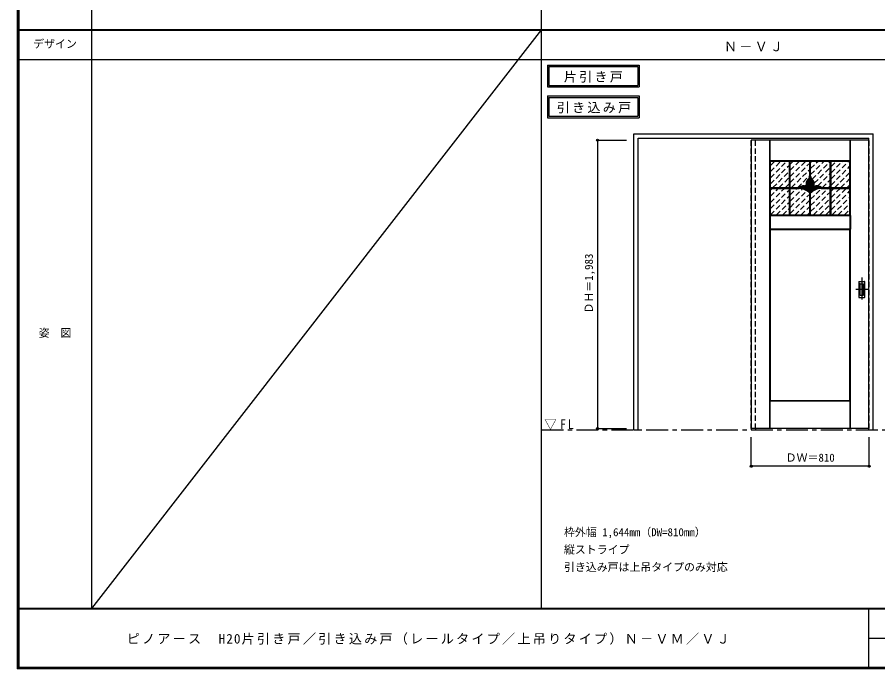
# Model space of a CAD drawing. Units: millimetres, scale not verified. Extents: x -6000 to 5700, y -4307 to 4260.
# Drawn here: x -6000 to -87, y -4205 to 274 of the extents above; entities that cross this region are included whole.
import ezdxf
from ezdxf.enums import TextEntityAlignment as Align

# ---------------------------------------------------------------- set-up
doc = ezdxf.new("R2010")
doc.units = ezdxf.units.MM
doc.header["$LTSCALE"] = 30
doc.header["$PDMODE"] = 32
doc.header["$PDSIZE"] = 15
doc.linetypes.add('CHAIN1', pattern=[8, 5, -1, 1, -1])
doc.linetypes.add('DASHED1', pattern=[1.8, 1.2, -0.6])
for name, color, linetype in [('0-1_通り芯', 4, 'CHAIN1'), ('0-2_扉', 4, 'DASHED1'), ('0-3_仕上げ', 4, 'Continuous'), ('0-4_枠', 3, 'Continuous'), ('0-6_引手', 3, 'Continuous'), ('0-A_文字', 7, 'Continuous'), ('0-B_寸法', 7, 'Continuous'), ('0-C_ハッチ', 4, 'DASHED1'), ('F-0_補助線', 7, 'Continuous'), ('F-1_枠', 6, 'Continuous'), ('F-A_文字', 7, 'Continuous')]:
    doc.layers.add(name, color=color, linetype=linetype)
doc.styles.add('ＭＳ ゴシック', font='')
doc.styles.get('ＭＳ ゴシック').set_extended_font_data('MS Gothic')

msp = doc.modelspace()

# ---------------------------------------------------------------- linework, layer by layer
at = {"layer": '0-1_通り芯'}
for p, q in [((-197.25, -1515.5), (-197.25, -1677.5)), ((-156.25, -1596.5), (-238.25, -1596.5))]:
    msp.add_line(p, q, dxfattribs=at)
at = {"layer": '0-1_通り芯', "color": 7}
msp.add_line((-2397.5, -2562.5), (5690, -2562.5), dxfattribs=at)
at = {"layer": '0-2_扉'}
for p, q in [((-956.25, -571), (-956.25, -575)), ((-149.25, -571), (-146.25, -571))]:
    msp.add_line(p, q, dxfattribs=at)
at = {"layer": '0-2_扉', "color": 3, "linetype": 'Continuous'}
for p, q in [((-956.25, -571), (-956.25, -2554)), ((-149.25, -571), (-956.25, -571)), ((-149.25, -2554), (-956.25, -2554))]:
    msp.add_line(p, q, dxfattribs=at)
at = {"layer": '0-2_扉'}
msp.add_lwpolyline([(-149.25, -2554), (-146.25, -2554), (-146.25, -571)], dxfattribs=at)
at = {"layer": '0-3_仕上げ', "color": 7}
for p, q in [((-828.25, -2554), (-828.25, -571)), ((-827.25, -712), (-827.25, -571)), ((-826.25, -711), (-826.25, -571)), ((-276.25, -711), (-276.25, -571)), ((-275.25, -712), (-275.25, -571)), ((-274.25, -2554), (-274.25, -571)), ((-826.25, -711), (-276.25, -711)), ((-278.25, -715), (-275.25, -712)), ((-276.25, -711), (-275.25, -712)), ((-827.25, -1088), (-824.25, -1085)), ((-827.25, -1088), (-826.25, -1089)), ((-827.25, -1088), (-827.25, -1182)), ((-826.25, -1181), (-826.25, -1089)), ((-826.25, -1089), (-276.25, -1089)), ((-276.25, -1181), (-276.25, -1089)), ((-275.25, -1088), (-275.25, -1182)), ((-826.25, -1181), (-276.25, -1181)), ((-278.25, -1185), (-275.25, -1182)), ((-276.25, -1181), (-275.25, -1182)), ((-827.25, -2363), (-824.25, -2360)), ((-827.25, -2363), (-826.25, -2364)), ((-827.25, -2554), (-827.25, -2363)), ((-826.25, -2364), (-276.25, -2364)), ((-826.25, -2554), (-826.25, -2364)), ((-276.25, -2554), (-276.25, -2364)), ((-275.25, -2554), (-275.25, -2363))]:
    msp.add_line(p, q, dxfattribs=at)
at = {"layer": '0-3_仕上げ', "color": 3}
for p, q in [((-824.25, -715), (-278.25, -715)), ((-824.25, -1085), (-824.25, -715)), ((-694.25, -1085), (-694.25, -715)), ((-688.25, -1085), (-688.25, -715)), ((-554.25, -819.68), (-554.25, -715)), ((-548.25, -819.68), (-548.25, -715)), ((-414.25, -1085), (-414.25, -715)), ((-408.25, -1085), (-408.25, -715)), ((-278.25, -1085), (-278.25, -715)), ((-824.25, -897), (-628.43, -897)), ((-824.25, -903), (-627.25, -903)), ((-554.25, -1085), (-554.25, -936.12)), ((-548.25, -1085), (-548.25, -936.12)), ((-475.26, -903), (-278.25, -903)), ((-474.07, -897), (-278.25, -897)), ((-824.25, -1085), (-278.25, -1085)), ((-824.25, -1185), (-278.25, -1185)), ((-824.25, -2360), (-824.25, -1185)), ((-278.25, -2360), (-278.25, -1185)), ((-824.25, -2360), (-278.25, -2360))]:
    msp.add_line(p, q, dxfattribs=at)
at = {"layer": '0-3_仕上げ', "color": 3, "linetype": 'CHAIN1'}
for p, q in [((-691.25, -1085), (-691.25, -715)), ((-551.25, -819.68), (-551.25, -715)), ((-411.25, -1085), (-411.25, -715)), ((-824.25, -900), (-627.25, -900)), ((-551.25, -1085), (-551.25, -930.11)), ((-475.25, -900), (-278.25, -900))]:
    msp.add_line(p, q, dxfattribs=at)
at = {"layer": '0-3_仕上げ', "color": 7}
for points in [[(-826.25, -711), (-827.25, -712), (-824.25, -715)], [(-278.25, -1085), (-275.25, -1088), (-276.25, -1089)], [(-826.25, -1181), (-827.25, -1182), (-824.25, -1185)], [(-278.25, -2360), (-275.25, -2363), (-276.25, -2364)]]:
    msp.add_lwpolyline(points, dxfattribs=at)
at = {"layer": '0-3_仕上げ', "color": 3}
for centre, radius, start, end in [((-585.99, -815.44), 32, 311.16277, 353.05604), ((-516.51, -815.44), 32, 186.94396, 228.83723), ((-596.18, -932.56), 48, 65.27067, 132.2051), ((-536.63, -871.91), 43, 131.16277, 203.35991), ((-536.63, -871.91), 37, 131.16277, 225.52075), ((-585.99, -815.44), 38, 311.16277, 336.10603), ((-516.51, -815.44), 38, 203.89397, 228.83723), ((-565.87, -871.91), 37, 314.47925, 48.83723), ((-565.87, -871.91), 43, 336.64009, 48.83723), ((-506.32, -932.56), 48, 47.7949, 114.72933), ((-627.24, -1000), 97, 41.19177, 90.00377), ((-596.18, -932.56), 42, 7.55844, 122.98693), ((-627.24, -1000), 103, 45.10773, 85.43764), ((-596.18, -932.56), 48, 20.5908, 45.52075), ((-506.32, -932.56), 48, 134.47925, 159.4092), ((-475.26, -1000), 97, 90, 138.80823), ((-506.32, -932.56), 42, 57.01307, 172.44156), ((-475.26, -1000), 103, 94.56236, 134.89227)]:
    msp.add_arc(centre, radius, start, end, dxfattribs=at)
at = {"layer": '0-3_仕上げ', "color": 3, "linetype": 'CHAIN1'}
for centre, radius, start, end in [((-585.99, -815.44), 35, 311.16277, 353.05604), ((-516.51, -815.44), 35, 186.94396, 228.83723), ((-536.63, -871.91), 40, 131.16277, 225.52075), ((-565.87, -871.91), 40, 314.47925, 48.83723), ((-596.18, -932.56), 45, 3.11365, 133.65902), ((-627.24, -1000), 100, 40.5416, 90.00377), ((-506.32, -932.56), 45, 46.34098, 176.88635), ((-475.26, -1000), 100, 89.99623, 139.4584)]:
    msp.add_arc(centre, radius, start, end, dxfattribs=at)
at = {"layer": '0-4_枠'}
for p, q in [((-1763.25, -2562.5), (-1763.25, -527.5)), ((-1763.25, -527.5), (-119.25, -527.5)), ((-119.25, -2562.5), (-119.25, -527.5)), ((-1733.25, -557.5), (-149.25, -557.5)), ((-1733.25, -2562.5), (-1733.25, -557.5)), ((-149.25, -2562.5), (-149.25, -557.5)), ((-1763.25, -2562.5), (-1733.25, -2562.5)), ((-956.25, -2554), (-956.25, -2562.5)), ((-956.25, -2562.5), (-926.25, -2562.5)), ((-926.25, -2554), (-926.25, -2562.5)), ((-149.25, -2562.5), (-119.25, -2562.5))]:
    msp.add_line(p, q, dxfattribs=at)
at = {"layer": '0-4_枠', "color": 4, "linetype": 'DASHED1'}
for p, q in [((-956.25, -2554), (-956.25, -557.5)), ((-926.25, -2554), (-926.25, -557.5))]:
    msp.add_line(p, q, dxfattribs=at)
at = {"layer": '0-6_引手'}
for p, q in [((-218.25, -1543), (-218.25, -1650)), ((-216.75, -1541.5), (-177.75, -1541.5)), ((-176.25, -1650), (-176.25, -1543)), ((-216.75, -1651.5), (-177.75, -1651.5))]:
    msp.add_line(p, q, dxfattribs=at)
at = {"layer": '0-6_引手', "color": 7}
for p, q in [((-209.75, -1559), (-209.75, -1634)), ((-208.25, -1557.5), (-186.25, -1557.5)), ((-184.75, -1634), (-184.75, -1559)), ((-208.25, -1635.5), (-186.25, -1635.5))]:
    msp.add_line(p, q, dxfattribs=at)
at = {"layer": '0-6_引手'}
for centre, start, end in [((-216.75, -1543), 90, 180), ((-177.75, -1543), 0, 90), ((-216.75, -1650), 180, 270), ((-177.75, -1650), 270, 0)]:
    msp.add_arc(centre, 1.5, start, end, dxfattribs=at)
at = {"layer": '0-6_引手', "color": 7}
for centre, start, end in [((-208.25, -1559), 90, 180), ((-186.25, -1559), 0, 90), ((-208.25, -1634), 180, 270), ((-186.25, -1634), 270, 0)]:
    msp.add_arc(centre, 1.5, start, end, dxfattribs=at)
at = {"layer": '0-A_文字'}
for p, q in [((-2357.5, -55.5), (-2357.5, -205.5)), ((-2347.5, -65.5), (-2347.5, -195.5)), ((-2347.5, -65.5), (-1736.47, -65.5)), ((-1736.47, -65.5), (-1736.47, -195.5)), ((-2357.5, -205.5), (-1726.47, -205.5)), ((-2347.5, -195.5), (-1736.47, -195.5)), ((-2357.5, -266.97), (-2357.5, -416.97)), ((-2347.5, -276.97), (-2347.5, -406.97)), ((-2347.5, -276.97), (-1736.47, -276.97)), ((-1736.47, -276.97), (-1736.47, -406.97)), ((-2347.5, -406.97), (-1736.47, -406.97)), ((-2357.5, -416.97), (-1726.47, -416.97))]:
    msp.add_line(p, q, dxfattribs=at)
for points in [[(-2357.5, -55.5), (-1726.47, -55.5), (-1726.47, -205.5)], [(-2357.5, -266.97), (-1726.47, -266.97), (-1726.47, -416.97)]]:
    msp.add_lwpolyline(points, dxfattribs=at)
at = {"layer": '0-B_寸法', "color": 4}
for p, q in [((-2013.25, -571), (-2013.25, -2554)), ((-2013.25, -571), (-1813.25, -571)), ((-2013.25, -2554), (-1813.25, -2554)), ((-956.25, -2812.5), (-956.25, -2612.5)), ((-146.25, -2812.5), (-146.25, -2612.5)), ((-146.25, -2812.5), (-956.25, -2812.5))]:
    msp.add_line(p, q, dxfattribs=at)
at = {"layer": '0-B_寸法'}
for p in [(-2013.25, -571), (-2013.25, -2554), (-956.25, -2812.5), (-146.25, -2812.5)]:
    msp.add_point(p, dxfattribs=at)
at = {"layer": '0-C_ハッチ'}
for p, q in [((-824.25, -829.37), (-709.88, -715)), ((-824.25, -786.95), (-752.3, -715)), ((-824.25, -744.52), (-794.73, -715)), ((-824.25, -871.8), (-694.25, -741.8)), ((-688.25, -820.65), (-582.6, -715)), ((-688.25, -778.23), (-625.02, -715)), ((-688.25, -735.8), (-667.45, -715)), ((-688.25, -863.08), (-554.25, -729.08)), ((-548.25, -807.93), (-455.32, -715)), ((-548.25, -765.51), (-497.74, -715)), ((-548.25, -723.08), (-540.17, -715)), ((-537.49, -839.6), (-414.25, -716.36)), ((-523.09, -867.62), (-414.25, -758.79)), ((-408.25, -837.64), (-285.61, -715)), ((-408.25, -795.21), (-328.04, -715)), ((-408.25, -752.79), (-370.46, -715)), ((-408.25, -880.06), (-278.25, -750.06)), ((-807.02, -897), (-694.25, -784.23)), ((-764.6, -897), (-694.25, -826.65)), ((-679.74, -897), (-554.25, -771.51)), ((-637.32, -897), (-554.25, -813.93)), ((-498.27, -885.23), (-414.25, -801.21)), ((-382.76, -897), (-278.25, -792.49)), ((-722.17, -897), (-694.25, -869.08)), ((-584.01, -886.12), (-578.7, -880.81)), ((-467.61, -897), (-414.25, -843.64)), ((-425.18, -897), (-414.25, -886.06)), ((-340.33, -897), (-278.25, -834.92)), ((-297.91, -897), (-278.25, -877.34)), ((-824.25, -999.08), (-728.17, -903)), ((-824.25, -956.65), (-770.6, -903)), ((-824.25, -914.23), (-813.02, -903)), ((-824.25, -1041.51), (-694.25, -911.51)), ((-688.25, -947.93), (-643.32, -903)), ((-688.25, -905.51), (-685.74, -903)), ((-688.25, -990.36), (-603.77, -905.88)), ((-688.25, -1032.79), (-574.23, -918.77)), ((-688.25, -1075.21), (-554.25, -941.21)), ((-548.25, -1020.06), (-431.18, -903)), ((-548.25, -977.64), (-473.61, -903)), ((-548.25, -1062.49), (-414.25, -928.49)), ((-408.25, -1007.34), (-303.91, -903)), ((-408.25, -964.92), (-346.33, -903)), ((-408.25, -922.49), (-388.76, -903)), ((-408.25, -1049.77), (-278.25, -919.77)), ((-824.25, -1083.93), (-694.25, -953.93)), ((-782.89, -1085), (-694.25, -996.36)), ((-655.61, -1085), (-554.25, -983.64)), ((-528.33, -1085), (-414.25, -970.92)), ((-401.05, -1085), (-278.25, -962.2)), ((-358.63, -1085), (-278.25, -1004.62)), ((-740.46, -1085), (-694.25, -1038.79)), ((-613.18, -1085), (-554.25, -1026.06)), ((-485.91, -1085), (-414.25, -1013.34)), ((-443.48, -1085), (-414.25, -1055.77)), ((-316.2, -1085), (-278.25, -1047.05)), ((-698.04, -1085), (-694.25, -1081.21)), ((-570.76, -1085), (-554.25, -1068.49))]:
    msp.add_line(p, q, dxfattribs=at)
at = {"layer": '0-C_ハッチ', "color": 3, "linetype": 'Continuous'}
for p, q in [((-541.8, -843.8), (-573.46, -875.46)), ((-545.95, -839.47), (-573.27, -866.79)), ((-537.58, -848.07), (-572.06, -882.55)), ((-534.05, -853.03), (-569.64, -888.62)), ((-549.41, -834.45), (-569.05, -854.09)), ((-531.29, -858.75), (-566.41, -893.87)), ((-529.45, -865.39), (-562.46, -898.4)), ((-528.9, -873.33), (-558.45, -902.88)), ((-530.81, -883.72), (-554.99, -907.91))]:
    msp.add_line(p, q, dxfattribs=at)
at = {"layer": '0-C_ハッチ', "color": 2, "linetype": 'Continuous'}
for p, q in [((-613.03, -894.08), (-608.36, -898.75)), ((-606.72, -891.9), (-597.12, -901.5)), ((-599.45, -890.68), (-583.28, -906.85)), ((-590.74, -890.91), (-556.73, -924.92)), ((-578.88, -894.29), (-557.91, -915.25)), ((-546.04, -918.93), (-542.77, -922.21)), ((-543.49, -913), (-538.1, -918.39)), ((-540.23, -907.78), (-533.18, -914.83)), ((-536.34, -903.18), (-527.99, -911.53)), ((-531.84, -899.2), (-522.54, -908.49)), ((-526.71, -895.84), (-516.8, -905.75)), ((-520.9, -893.17), (-510.75, -903.31)), ((-514.26, -891.31), (-504.38, -901.2)), ((-506.54, -890.56), (-497.63, -899.46)), ((-497.01, -891.6), (-490.48, -898.13))]:
    msp.add_line(p, q, dxfattribs=at)
at = {"layer": 'F-0_補助線'}
msp.add_line((-2397.5, 190.5), (-5490, -3790), dxfattribs=at)
at = {"layer": 'F-1_枠'}
for p, q in [((-6000, 4175), (-6000, -4205)), ((-5995, 4175), (-5995, -4205)), ((-5990, 4175), (-5990, -4205)), ((-5490, 4175), (-5490, -3790)), ((-2397.5, -3790), (-2397.5, 4175)), ((-6000, 190.5), (5700, 190.5)), ((-6000, 187.5), (5700, 187.5)), ((-6000, 184.5), (5700, 184.5)), ((-6000, -15.5), (5700, -15.5)), ((5700, -3790), (-6000, -3790)), ((5700, -3795), (-6000, -3795)), ((-150, -3795), (-150, -4195)), ((-150, -3995), (5690, -3995.01)), ((5700, -4195), (-6000, -4195)), ((5700, -4200), (-6000, -4200)), ((5700, -4205), (-6000, -4205))]:
    msp.add_line(p, q, dxfattribs=at)

# ---------------------------------------------------------------- texts
at = {"layer": '0-A_文字', "style": 'ＭＳ ゴシック'}
for s, p in [('枠外幅 1,644mm（DW=810mm）', (-2243.25, -3310)), ('縦ストライプ', (-2243.25, -3430)), ('引き込み戸は上吊タイプのみ対応', (-2243.25, -3550))]:
    msp.add_text(s, height=54.99, dxfattribs=at).set_placement(p, align=Align.BOTTOM_LEFT)
at = {"layer": '0-A_文字', "char_height": 65.98, "attachment_point": 7, "style": 'ＭＳ ゴシック'}
for s, insert in [('\\T1.17;Ｎ－ＶＪ', (-1143.75, 39.5)), ('\\T1.17;片引き戸', (-2244.48, -175.5)), ('\\T1.17;引き込み戸', (-2292.84, -386.97)), ('\\T1.26;\\W0.95;▽FL', (-2378.75, -2562.5))]:
    msp.add_mtext(s, dxfattribs=dict(at, insert=insert))
at = {"layer": '0-B_寸法', "style": 'ＭＳ ゴシック'}
msp.add_text('ＤＨ＝1,983', height=54.99, rotation=90, dxfattribs=at).set_placement((-2028.25, -1762.75), align=Align.BOTTOM_LEFT)
msp.add_text('ＤＷ＝810', height=54.99, dxfattribs=at).set_placement((-720, -2797.5), align=Align.BOTTOM_LEFT)
at = {"layer": 'F-A_文字', "style": 'ＭＳ ゴシック'}
for s, p in [('デザイン', (-5890, 47)), ('姿\u3000図', (-5852.5, -1940.25))]:
    msp.add_text(s, height=54.99, dxfattribs=at).set_placement(p, align=Align.BOTTOM_LEFT)
at = {"layer": 'F-A_文字', "insert": (-5247.55, -4040), "char_height": 65.98, "attachment_point": 7, "style": 'ＭＳ ゴシック'}
msp.add_mtext('\\T1.17;ピノアース\u3000H20片引き戸／引き込み戸（レールタイプ／上吊りタイプ）Ｎ－ＶＭ／ＶＪ', dxfattribs=at)

doc.saveas('drawing.dxf')
